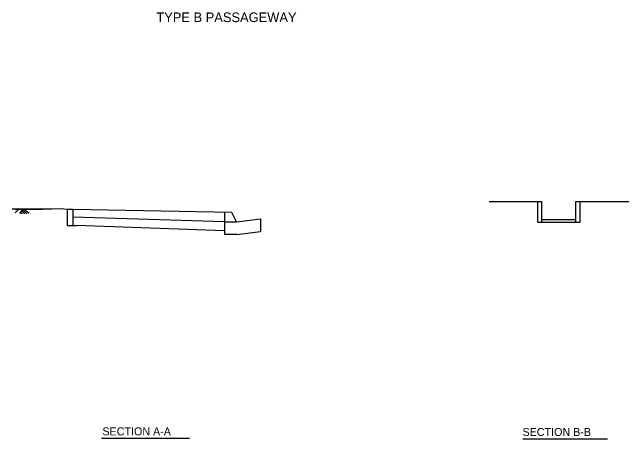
# Model space of a CAD drawing. Extents: x -218 to 9, y 108 to 245.
# Drawn here: x -134.2 to -59, y 107.6 to 159.7 of the extents above; entities that cross this region are included whole.
import ezdxf

# ---------------------------------------------------------------- set-up
doc = ezdxf.new("R2010")
doc.units = 0
for name, color, linetype in [('mc_ISLAND', 7, 'Continuous'), ('mc_MISC-CONST-anno', 7, 'Continuous'), ('rd_PROFILE-OG', 7, 'Continuous')]:
    doc.layers.add(name, color=color, linetype=linetype)

msp = doc.modelspace()

# ---------------------------------------------------------------- linework, layer by layer
at = {"layer": 'mc_ISLAND'}
for p, q in [((-76.02, 136.524), (-69.586, 136.524)), ((-70.086, 134), (-70.086, 136.524)), ((-69.586, 134), (-69.586, 136.524)), ((-65.42, 134), (-65.42, 136.524)), ((-65.42, 136.524), (-58.985, 136.524)), ((-64.92, 134), (-64.92, 136.524)), ((-126.864, 135.581), (-127.539, 135.581)), ((-127.539, 135.581), (-127.539, 133.622)), ((-107.427, 135.2), (-126.864, 135.581)), ((-126.864, 135.581), (-126.864, 133.622)), ((-108.344, 135.218), (-108.344, 134.052)), ((-106.874, 134.052), (-107.427, 135.2)), ((-108.343, 134.052), (-126.864, 134.616)), ((-108.344, 134.052), (-108.344, 132.509)), ((-108.343, 134.052), (-106.874, 134.052)), ((-106.874, 134.052), (-103.951, 134.442)), ((-103.937, 134.444), (-103.937, 132.893)), ((-70.086, 134), (-64.92, 134)), ((-69.586, 134.333), (-65.42, 134.333)), ((-127.539, 133.622), (-126.364, 133.622)), ((-108.344, 132.975), (-126.403, 133.622)), ((-106.812, 132.509), (-108.344, 132.509)), ((-106.812, 132.509), (-103.937, 132.893))]:
    msp.add_line(p, q, dxfattribs=at)
msp.add_lwpolyline([(-127.539, 135.581), (-127.937, 135.624), (-128.334, 135.64), (-129.357, 135.611), (-130.377, 135.587), (-131.225, 135.59), (-132.063, 135.599), (-132.918, 135.589), (-133.897, 135.599), (-134.234, 135.593)], dxfattribs=at)
at = {"layer": 'mc_MISC-CONST-anno'}
for p, q in [((-123.352, 107.642), (-112.617, 107.642)), ((-71.912, 107.567), (-61.553, 107.567))]:
    msp.add_line(p, q, dxfattribs=at)
at = {"layer": 'rd_PROFILE-OG'}
for p, q in [((-133.422, 135.6), (-133.897, 135.177)), ((-133.897, 135.599), (-130.563, 135.599)), ((-132.971, 135.597), (-133.363, 135.098)), ((-133.01, 135.522), (-132.473, 135.08)), ((-132.788, 135.595), (-132.188, 135.1)), ((-133.238, 135.241), (-133.066, 135.031)), ((-133.108, 135.385), (-132.741, 135.051))]:
    msp.add_line(p, q, dxfattribs=at)

# ---------------------------------------------------------------- texts
at = {"layer": 'mc_MISC-CONST-anno'}
for s, height, p in [('TYPE B PASSAGEWAY', 1.17522, (-116.65, 158.464)), ('SECTION A-A', 0.97935, (-123.237, 107.969)), ('SECTION B-B', 0.97935, (-71.947, 107.895))]:
    msp.add_text(s, height=height, dxfattribs=at).set_placement(p)

doc.saveas('drawing.dxf')
